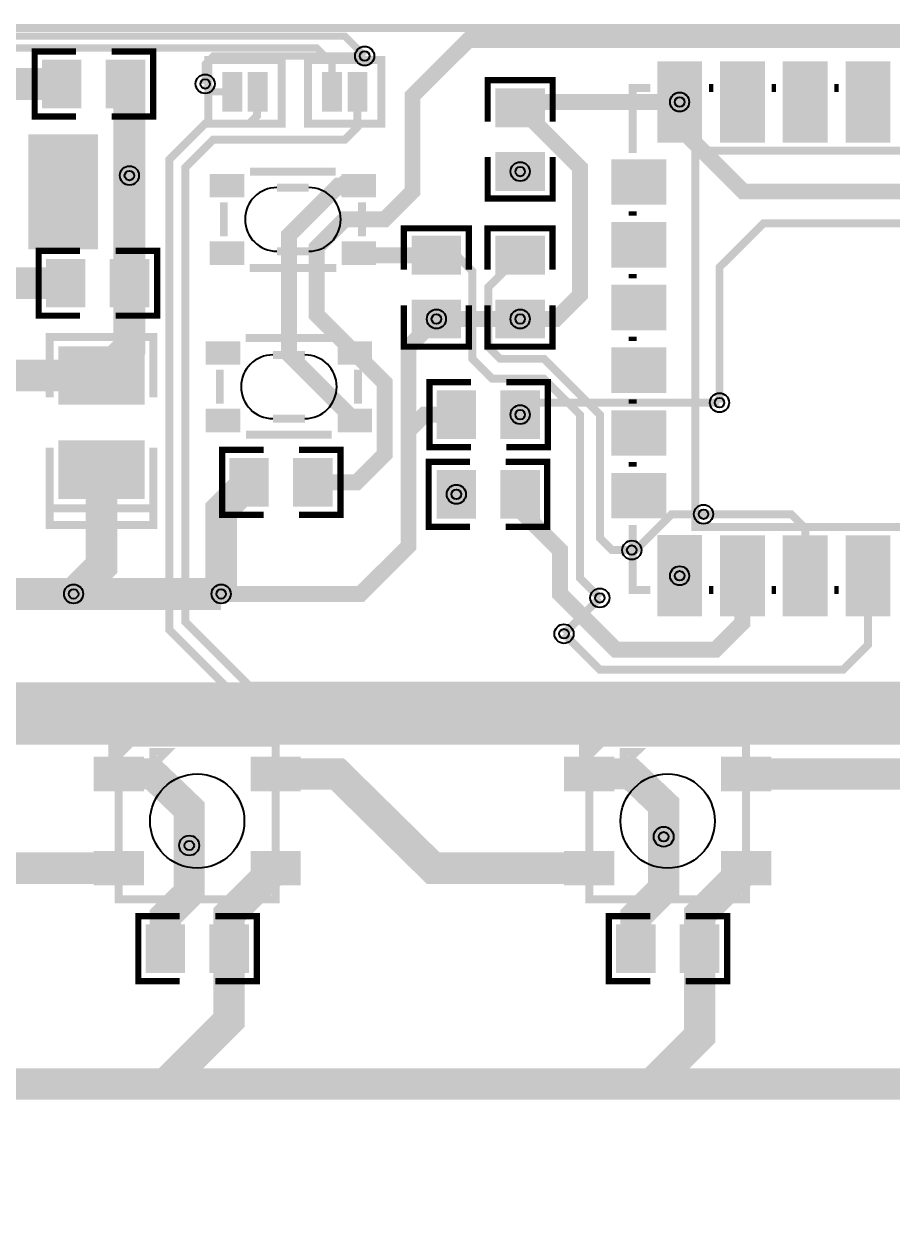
# Model space of a CAD drawing. Extents: x -5 to 8273, y -8273 to 5.
# Drawn here: x 5858 to 6946, y -1511 to 5 of the extents above; entities that cross this region are included whole.
import ezdxf

# ---------------------------------------------------------------- set-up
doc = ezdxf.new("R2010")
doc.units = 9
for name, color, linetype, true_color in [('BoardOutLine', 7, 'Continuous', 0xff00ff), ('BottomLayer', 7, 'Continuous', 0x0000ff), ('Hole', 7, 'Continuous', 0x222222), ('Multi-Layer', 7, 'Continuous', 0xc0c0c0), ('TopLayer', 7, 'Continuous', 0xff0000), ('TopPasteMaskLayer', 7, 'Continuous', 0x808080), ('TopSilkLayer', 7, 'Continuous', 0xffcc00), ('TopSolderMaskLayer', 7, 'Continuous', 0x800080)]:
    doc.layers.add(name, color=color, linetype=linetype, true_color=true_color)

msp = doc.modelspace()

# ---------------------------------------------------------------- hatches: boundary and pattern name
at = {"layer": 'TopLayer'}
for points in [[(5927.8, -98.5), (5882.2, -98.5), (5882.2, -41.5), (5927.8, -41.5)], [(6007.8, -98.5), (5962.2, -98.5), (5962.2, -41.5), (6007.8, -41.5)], [(6707.6, -43.5), (6707.6, -141.9), (6652.5, -141.9), (6652.5, -43.5)], [(6786.3, -43.5), (6786.3, -141.9), (6731.2, -141.9), (6731.2, -43.5)], [(6865.1, -43.5), (6865.1, -141.9), (6809.9, -141.9), (6809.9, -43.5)], [(6943.8, -43.5), (6943.8, -141.9), (6888.7, -141.9), (6888.7, -43.5)], [(6131.5, -105), (6106.5, -105), (6106.5, -55), (6131.5, -55)], [(6163.5, -105), (6138.5, -105), (6138.5, -55), (6163.5, -55)], [(6256.5, -105), (6231.5, -105), (6231.5, -55), (6256.5, -55)], [(6288.5, -105), (6263.5, -105), (6263.5, -55), (6288.5, -55)], [(6508.5, -77.2), (6508.5, -122.8), (6451.5, -122.8), (6451.5, -77.2)], [(5949.5, -136.5), (5949.5, -274.5), (5864.5, -274.5), (5864.5, -136.5)], [(6508.5, -157.2), (6508.5, -202.8), (6451.5, -202.8), (6451.5, -157.2)], [(6595.3, -165.6), (6662.3, -165.6), (6662.3, -220.7), (6595.3, -220.7)], [(6091.7, -183.9), (6133, -183.9), (6133, -211.5), (6091.7, -211.5)], [(6257, -211.5), (6257, -183.9), (6252.3, -187.7), (6252.3, -207.7)], [(6257, -183.9), (6298.3, -183.9), (6298.3, -211.5), (6257, -211.5)], [(6595.4, -244.3), (6662.3, -244.3), (6662.3, -299.4), (6595.4, -299.4)], [(6091.7, -268.5), (6133, -268.5), (6133, -296.1), (6091.7, -296.1)], [(6257, -268.5), (6298.3, -268.5), (6298.3, -296.1), (6257, -296.1)], [(6346.5, -307.8), (6346.5, -262.2), (6403.5, -262.2), (6403.5, -307.8)], [(6451.5, -307.8), (6451.5, -262.2), (6508.5, -262.2), (6508.5, -307.8)], [(5932.8, -348.5), (5887.2, -348.5), (5887.2, -291.5), (5932.8, -291.5)], [(6012.8, -348.5), (5967.2, -348.5), (5967.2, -291.5), (6012.8, -291.5)], [(6595.4, -322.9), (6662.3, -322.9), (6662.3, -378.1), (6595.4, -378.1)], [(6346.5, -387.8), (6346.5, -342.2), (6403.5, -342.2), (6403.5, -387.8)], [(6451.5, -387.8), (6451.5, -342.2), (6508.5, -342.2), (6508.5, -387.8)], [(6128, -421.5), (6086.7, -421.5), (6086.7, -393.9), (6128, -393.9)], [(6293.3, -421.5), (6252, -421.5), (6252, -393.9), (6293.3, -393.9)], [(5903.8, -471.3), (5903.8, -400.5), (6006.2, -400.5), (6006.2, -471.3)], [(6595.4, -401.7), (6662.3, -401.7), (6662.3, -456.8), (6595.4, -456.8)], [(6422.8, -513.5), (6377.2, -513.5), (6377.2, -456.5), (6422.8, -456.5)], [(6502.8, -513.5), (6457.2, -513.5), (6457.2, -456.5), (6502.8, -456.5)], [(6128, -506.1), (6086.7, -506.1), (6086.7, -478.5), (6128, -478.5)], [(6293.3, -506.1), (6252, -506.1), (6252, -478.5), (6293.3, -478.5)], [(6595.4, -480.4), (6662.3, -480.4), (6662.3, -535.5), (6595.4, -535.5)], [(5903.8, -589.5), (5903.8, -518.7), (6006.2, -518.7), (6006.2, -589.5)], [(6162.8, -598.5), (6117.2, -598.5), (6117.2, -541.5), (6162.8, -541.5)], [(6242.8, -598.5), (6197.2, -598.5), (6197.2, -541.5), (6242.8, -541.5)], [(6377.2, -556.5), (6422.8, -556.5), (6422.8, -613.5), (6377.2, -613.5)], [(6457.2, -556.5), (6502.8, -556.5), (6502.8, -613.5), (6457.2, -613.5)], [(6595.3, -559.2), (6662.3, -559.2), (6662.3, -614.3), (6595.3, -614.3)], [(6652.5, -736.4), (6652.5, -638), (6707.6, -638), (6707.6, -736.4)], [(6731.2, -736.5), (6731.2, -638), (6786.3, -638), (6786.3, -736.5)], [(6809.9, -736.5), (6809.9, -638.1), (6865.1, -638.1), (6865.1, -736.5)], [(6888.7, -736.5), (6888.7, -638.1), (6943.8, -638.1), (6943.8, -736.5)], [(6006.1, -955.6), (5947, -955.6), (5947, -916.3), (6006.1, -916.3)], [(6202.9, -955.6), (6143.9, -955.6), (6143.9, -916.3), (6202.9, -916.3)], [(6596.1, -955.6), (6537, -955.6), (6537, -916.3), (6596.1, -916.3)], [(6792.9, -955.6), (6733.9, -955.6), (6733.9, -916.3), (6792.9, -916.3)], [(6006.1, -1073.7), (5947, -1073.7), (5947, -1034.4), (6006.1, -1034.4)], [(6202.9, -1073.7), (6143.9, -1073.7), (6143.9, -1034.4), (6202.9, -1034.4)], [(6596.1, -1073.7), (6537, -1073.7), (6537, -1034.4), (6596.1, -1034.4)], [(6792.9, -1073.7), (6733.9, -1073.7), (6733.9, -1034.4), (6792.9, -1034.4)], [(6057.8, -1183.5), (6012.2, -1183.5), (6012.2, -1126.5), (6057.8, -1126.5)], [(6137.8, -1183.5), (6092.2, -1183.5), (6092.2, -1126.5), (6137.8, -1126.5)], [(6647.8, -1183.5), (6602.2, -1183.5), (6602.2, -1126.5), (6647.8, -1126.5)], [(6727.8, -1183.5), (6682.2, -1183.5), (6682.2, -1126.5), (6727.8, -1126.5)]]:
    msp.add_hatch(color=256, dxfattribs=at).paths.add_polyline_path(points)
at = {"layer": 'TopPasteMaskLayer'}
for points in [[(5927.8, -98.5), (5882.2, -98.5), (5882.2, -41.5), (5927.8, -41.5)], [(6007.8, -98.5), (5962.2, -98.5), (5962.2, -41.5), (6007.8, -41.5)], [(6707.6, -43.5), (6707.6, -141.9), (6652.5, -141.9), (6652.5, -43.5)], [(6786.3, -43.5), (6786.3, -141.9), (6731.2, -141.9), (6731.2, -43.5)], [(6865.1, -43.5), (6865.1, -141.9), (6809.9, -141.9), (6809.9, -43.5)], [(6943.8, -43.5), (6943.8, -141.9), (6888.7, -141.9), (6888.7, -43.5)], [(6508.5, -77.2), (6508.5, -122.8), (6451.5, -122.8), (6451.5, -77.2)], [(5949.5, -136.5), (5949.5, -274.5), (5864.5, -274.5), (5864.5, -136.5)], [(6508.5, -157.2), (6508.5, -202.8), (6451.5, -202.8), (6451.5, -157.2)], [(6595.3, -165.6), (6662.3, -165.6), (6662.3, -220.7), (6595.3, -220.7)], [(6091.7, -183.9), (6133, -183.9), (6133, -211.5), (6091.7, -211.5)], [(6257, -183.9), (6298.3, -183.9), (6298.3, -211.5), (6257, -211.5)], [(6595.4, -244.3), (6662.3, -244.3), (6662.3, -299.4), (6595.4, -299.4)], [(6091.7, -268.5), (6133, -268.5), (6133, -296.1), (6091.7, -296.1)], [(6257, -268.5), (6298.3, -268.5), (6298.3, -296.1), (6257, -296.1)], [(6346.5, -307.8), (6346.5, -262.2), (6403.5, -262.2), (6403.5, -307.8)], [(6451.5, -307.8), (6451.5, -262.2), (6508.5, -262.2), (6508.5, -307.8)], [(5932.8, -348.5), (5887.2, -348.5), (5887.2, -291.5), (5932.8, -291.5)], [(6012.8, -348.5), (5967.2, -348.5), (5967.2, -291.5), (6012.8, -291.5)], [(6595.4, -322.9), (6662.3, -322.9), (6662.3, -378.1), (6595.4, -378.1)], [(6346.5, -387.8), (6346.5, -342.2), (6403.5, -342.2), (6403.5, -387.8)], [(6451.5, -387.8), (6451.5, -342.2), (6508.5, -342.2), (6508.5, -387.8)], [(6128, -421.5), (6086.7, -421.5), (6086.7, -393.9), (6128, -393.9)], [(6293.3, -421.5), (6252, -421.5), (6252, -393.9), (6293.3, -393.9)], [(5903.8, -471.3), (5903.8, -400.5), (6006.2, -400.5), (6006.2, -471.3)], [(6595.4, -401.7), (6662.3, -401.7), (6662.3, -456.8), (6595.4, -456.8)], [(6422.8, -513.5), (6377.2, -513.5), (6377.2, -456.5), (6422.8, -456.5)], [(6502.8, -513.5), (6457.2, -513.5), (6457.2, -456.5), (6502.8, -456.5)], [(6128, -506.1), (6086.7, -506.1), (6086.7, -478.5), (6128, -478.5)], [(6293.3, -506.1), (6252, -506.1), (6252, -478.5), (6293.3, -478.5)], [(6595.4, -480.4), (6662.3, -480.4), (6662.3, -535.5), (6595.4, -535.5)], [(5903.8, -589.5), (5903.8, -518.7), (6006.2, -518.7), (6006.2, -589.5)], [(6162.8, -598.5), (6117.2, -598.5), (6117.2, -541.5), (6162.8, -541.5)], [(6242.8, -598.5), (6197.2, -598.5), (6197.2, -541.5), (6242.8, -541.5)], [(6377.2, -556.5), (6422.8, -556.5), (6422.8, -613.5), (6377.2, -613.5)], [(6457.2, -556.5), (6502.8, -556.5), (6502.8, -613.5), (6457.2, -613.5)], [(6595.3, -559.2), (6662.3, -559.2), (6662.3, -614.3), (6595.3, -614.3)], [(6652.5, -736.4), (6652.5, -638), (6707.6, -638), (6707.6, -736.4)], [(6731.2, -736.5), (6731.2, -638), (6786.3, -638), (6786.3, -736.5)], [(6809.9, -736.5), (6809.9, -638.1), (6865.1, -638.1), (6865.1, -736.5)], [(6888.7, -736.5), (6888.7, -638.1), (6943.8, -638.1), (6943.8, -736.5)], [(6006.1, -955.6), (5947, -955.6), (5947, -916.3), (6006.1, -916.3)], [(6202.9, -955.6), (6143.9, -955.6), (6143.9, -916.3), (6202.9, -916.3)], [(6596.1, -955.6), (6537, -955.6), (6537, -916.3), (6596.1, -916.3)], [(6792.9, -955.6), (6733.9, -955.6), (6733.9, -916.3), (6792.9, -916.3)], [(6006.1, -1073.7), (5947, -1073.7), (5947, -1034.4), (6006.1, -1034.4)], [(6202.9, -1073.7), (6143.9, -1073.7), (6143.9, -1034.4), (6202.9, -1034.4)], [(6596.1, -1073.7), (6537, -1073.7), (6537, -1034.4), (6596.1, -1034.4)], [(6792.9, -1073.7), (6733.9, -1073.7), (6733.9, -1034.4), (6792.9, -1034.4)], [(6057.8, -1183.5), (6012.2, -1183.5), (6012.2, -1126.5), (6057.8, -1126.5)], [(6137.8, -1183.5), (6092.2, -1183.5), (6092.2, -1126.5), (6137.8, -1126.5)], [(6647.8, -1183.5), (6602.2, -1183.5), (6602.2, -1126.5), (6647.8, -1126.5)], [(6727.8, -1183.5), (6682.2, -1183.5), (6682.2, -1126.5), (6727.8, -1126.5)]]:
    msp.add_hatch(color=256, dxfattribs=at).paths.add_polyline_path(points)
at = {"layer": 'TopSolderMaskLayer'}
for points in [[(5929.8, -100.5), (5880.2, -100.5), (5880.2, -39.5), (5929.8, -39.5)], [(6009.8, -100.5), (5960.2, -100.5), (5960.2, -39.5), (6009.8, -39.5)], [(6708.1, -41.7), (6708.1, -143.7), (6651.9, -143.7), (6651.9, -41.7)], [(6786.9, -41.7), (6786.9, -143.7), (6730.6, -143.7), (6730.6, -41.7)], [(6865.6, -41.7), (6865.6, -143.7), (6809.4, -143.7), (6809.4, -41.7)], [(6944.4, -41.7), (6944.4, -143.7), (6888.1, -143.7), (6888.1, -41.7)], [(6511, -75.6), (6511, -124.4), (6449, -124.4), (6449, -75.6)], [(5950.7, -133.3), (5950.7, -277.7), (5863.3, -277.7), (5863.3, -133.3)], [(6511, -155.6), (6511, -204.4), (6449, -204.4), (6449, -155.6)], [(6594.3, -164.6), (6663.3, -164.6), (6663.3, -221.7), (6594.3, -221.7)], [(6090.7, -182.9), (6134, -182.9), (6134, -212.5), (6090.7, -212.5)], [(6256, -182.9), (6299.4, -182.9), (6299.4, -212.5), (6256, -212.5)], [(6594.4, -243.3), (6663.3, -243.3), (6663.3, -300.4), (6594.4, -300.4)], [(6090.7, -267.5), (6134, -267.5), (6134, -297.1), (6090.7, -297.1)], [(6256, -267.5), (6299.4, -267.5), (6299.4, -297.1), (6256, -297.1)], [(6344, -309.4), (6344, -260.6), (6406, -260.6), (6406, -309.4)], [(6449, -309.4), (6449, -260.6), (6511, -260.6), (6511, -309.4)], [(5934.8, -350.5), (5885.2, -350.5), (5885.2, -289.5), (5934.8, -289.5)], [(6014.8, -350.5), (5965.2, -350.5), (5965.2, -289.5), (6014.8, -289.5)], [(6594.4, -321.9), (6663.3, -321.9), (6663.3, -379.1), (6594.4, -379.1)], [(6344, -389.4), (6344, -340.6), (6406, -340.6), (6406, -389.4)], [(6449, -389.4), (6449, -340.6), (6511, -340.6), (6511, -389.4)], [(6129, -422.5), (6085.6, -422.5), (6085.6, -392.9), (6129, -392.9)], [(6294.3, -422.5), (6251, -422.5), (6251, -392.9), (6294.3, -392.9)], [(5900.9, -472.7), (5900.9, -399.1), (6009.1, -399.1), (6009.1, -472.7)], [(6594.4, -400.7), (6663.3, -400.7), (6663.3, -457.8), (6594.4, -457.8)], [(6424.8, -515.5), (6375.2, -515.5), (6375.2, -454.5), (6424.8, -454.5)], [(6504.8, -515.5), (6455.2, -515.5), (6455.2, -454.5), (6504.8, -454.5)], [(6129, -507.1), (6085.6, -507.1), (6085.6, -477.5), (6129, -477.5)], [(6294.3, -507.1), (6251, -507.1), (6251, -477.5), (6294.3, -477.5)], [(6594.4, -479.4), (6663.3, -479.4), (6663.3, -536.5), (6594.4, -536.5)], [(5900.9, -590.9), (5900.9, -517.3), (6009.1, -517.3), (6009.1, -590.9)], [(6164.8, -600.5), (6115.2, -600.5), (6115.2, -539.5), (6164.8, -539.5)], [(6244.8, -600.5), (6195.2, -600.5), (6195.2, -539.5), (6244.8, -539.5)], [(6375.2, -554.5), (6424.8, -554.5), (6424.8, -615.5), (6375.2, -615.5)], [(6455.2, -554.5), (6504.8, -554.5), (6504.8, -615.5), (6455.2, -615.5)], [(6594.3, -558.2), (6663.3, -558.2), (6663.3, -615.3), (6594.3, -615.3)], [(6651.9, -738.2), (6651.9, -636.2), (6708.1, -636.2), (6708.1, -738.2)], [(6730.6, -738.3), (6730.6, -636.3), (6786.9, -636.3), (6786.9, -738.3)], [(6809.4, -738.3), (6809.4, -636.3), (6865.6, -636.3), (6865.6, -738.3)], [(6888.1, -738.3), (6888.1, -636.3), (6944.4, -636.3), (6944.4, -738.3)], [(6008.1, -957.6), (5945, -957.6), (5945, -914.3), (6008.1, -914.3)], [(6204.9, -957.6), (6141.9, -957.6), (6141.9, -914.3), (6204.9, -914.3)], [(6598.1, -957.6), (6535, -957.6), (6535, -914.3), (6598.1, -914.3)], [(6794.9, -957.6), (6731.9, -957.6), (6731.9, -914.3), (6794.9, -914.3)], [(6008.1, -1075.7), (5945, -1075.7), (5945, -1032.4), (6008.1, -1032.4)], [(6204.9, -1075.7), (6141.9, -1075.7), (6141.9, -1032.4), (6204.9, -1032.4)], [(6598.1, -1075.7), (6535, -1075.7), (6535, -1032.4), (6598.1, -1032.4)], [(6794.9, -1075.7), (6731.9, -1075.7), (6731.9, -1032.4), (6794.9, -1032.4)], [(6059.8, -1185.5), (6010.2, -1185.5), (6010.2, -1124.5), (6059.8, -1124.5)], [(6139.8, -1185.5), (6090.2, -1185.5), (6090.2, -1124.5), (6139.8, -1124.5)], [(6649.8, -1185.5), (6600.2, -1185.5), (6600.2, -1124.5), (6649.8, -1124.5)], [(6729.8, -1185.5), (6680.2, -1185.5), (6680.2, -1124.5), (6729.8, -1124.5)]]:
    msp.add_hatch(color=256, dxfattribs=at).paths.add_polyline_path(points)

# ---------------------------------------------------------------- linework, layer by layer
at = {"layer": 'BoardOutLine', "const_width": 10}
msp.add_lwpolyline([(0, 0), (8267.7, 0), (8267.7, -8267.7), (0, -8267.7), (0, 0)], close=True, dxfattribs=at)
at = {"layer": 'BottomLayer'}
for points, const_width in [([(6285, -35), (6095, -35), (6085, -45), (6085, -70)], 9), ([(6375, -365), (6480, -365)], 20), ([(6480, -485), (6495, -470), (6730, -470)], 10), ([(6620, -655), (6625, -655), (6670, -610), (6710, -610)], 10), ([(5920, -710), (6105, -710)], 40), ([(6580, -715), (6535, -760)], 10), ([(5495, -860), (7640, -860)], 78)]:
    msp.add_lwpolyline(points, dxfattribs=dict(at, const_width=const_width))
at = {"layer": 'Hole'}
for centre in [(6285, -35), (6085, -70), (6680, -92.7), (5990, -185), (6480, -180), (6375, -365), (6480, -365), (6730, -470), (6480, -485), (6400, -585), (6710, -610), (6620, -655), (6680, -687.2), (5920, -710), (6105, -710), (6580, -715), (6535, -760), (6660, -1014.7), (6065, -1025.7)]:
    msp.add_circle(centre, 6, dxfattribs=at)
at = {"layer": 'Multi-Layer'}
for centre, radius in [((6285, -35), 12), ((6085, -70), 12), ((6680, -92.7), 12), ((5990, -185), 12), ((6480, -180), 12), ((6375, -365), 12), ((6480, -365), 12), ((6730, -470), 12), ((6480, -485), 12), ((6400, -585), 12), ((6710, -610), 12), ((6620, -655), 12), ((6680, -687.2), 12), ((5920, -710), 12), ((6105, -710), 12), ((6580, -715), 12), ((6535, -760), 12), ((6065, -1025.7), 12.5), ((6660, -1014.7), 12.5)]:
    msp.add_circle(centre, radius, dxfattribs=at)
at = {"layer": 'TopLayer'}
for points, const_width in [([(4385.9, -185.2), (4385.9, -135.9), (4365, -115), (4365, -35), (4390, -10), (6260, -10), (6285, -35)], 9), ([(6995, -92.7), (6995, -50), (6960, -15), (6415, -15), (6345, -85), (6345, -205), (6310, -240), (6260, -240), (6225, -275), (6225, -360), (6272.7, -407.7)], 20), ([(4401.6, -185.2), (4401.6, -126.6), (4380, -105), (4380, -45), (4400, -25), (6225, -25), (6244, -44), (6244, -80)], 9), ([(5815, -70), (5815, -70), (5905, -70)], 40), ([(5985, -70), (5990, -70), (5990, -185)], 40), ([(7231.2, -687.3), (7231.2, -748.8), (7135, -845), (6130, -845), (6040, -755), (6040, -165), (6085, -120), (6140, -120), (6150, -110), (6150, -81), (6151, -80)], 10), ([(6276, -80), (6276, -124), (6260, -140), (6095, -140), (6060, -175), (6060, -745), (6140, -825), (7100, -825), (7152.5, -772.5), (7152.5, -687.3)], 10), ([(6085, -70), (6095, -80), (6119, -80)], 9), ([(6480, -100), (6487.3, -92.7), (6680, -92.7)], 20), ([(6480, -365), (6525, -365), (6555, -335), (6555, -175), (6480, -100)], 20), ([(7660, -166.3), (7423.7, -166.3), (7385, -205), (6760, -205), (6680, -125), (6680, -92.7)], 20), ([(5990, -185), (5990, -320)], 40), ([(6277.7, -197.7), (6252.3, -197.7), (6190, -260), (6190, -409.6), (6272.7, -492.3)], 20), ([(6730, -470), (6730, -300), (6785, -245), (7070, -245)], 10), ([(6277.7, -282.3), (6280.4, -285), (6375, -285)], 20), ([(5910, -320), (5765, -320), (5739.5, -295.5), (5663, -295.5)], 40), ([(6375, -285), (6400, -285), (6420, -305), (6420, -415), (6445, -440), (6510, -440), (6555, -485), (6555, -690), (6580, -715)], 10), ([(6480, -285), (6440, -325), (6440, -400), (6455, -415), (6510, -415), (6580, -485), (6580, -640), (6595, -655), (6620, -655)], 10), ([(5955, -435.9), (5990, -400.9), (5990, -320)], 40), ([(6340, -505), (6340, -400), (6375, -365)], 20), ([(6220, -570), (6275, -570), (6310, -535), (6310, -445), (6272.7, -407.7)], 20), ([(5784.1, -430), (5790, -435.9), (5955, -435.9)], 40), ([(6105, -710), (6280, -710), (6340, -650), (6340, -505), (6360, -485), (6400, -485)], 20), ([(5920, -710), (5920, -710), (5955, -675), (5955, -554.1)], 40), ([(6105, -710), (6105, -605), (6140, -570)], 40), ([(6480, -585), (6480, -605), (6530, -655), (6530, -710), (6600, -780), (6725, -780), (6758.8, -746.2), (6758.8, -687.3)], 20), ([(5595, -600), (5595, -670), (5635, -710), (5920, -710)], 40), ([(6837.5, -687.3), (6837.5, -627.5), (6820, -610), (6710, -610)], 10), ([(6916.2, -687.3), (6916.2, -773.8), (6885, -805), (6580, -805), (6535, -760)], 10), ([(5493.4, -930.9), (5616, -930.9), (5739.1, -1054.1), (5976.6, -1054.1)], 39.4), ([(6065, -1025.7), (6065, -980), (6019, -935.9), (5976.6, -935.9)], 39), ([(6173.4, -936), (6251, -936), (6370.9, -1054.1), (6566.6, -1054.1)], 39.4), ([(6660, -1014.7), (6660, -975), (6619, -935.9), (6566.6, -935.9)], 39), ([(6763.4, -936), (7001, -936), (7119.1, -1054.1), (7201.6, -1054.1)], 39.4), ([(6625, -1155), (6625, -1115), (6660, -1080), (6660, -1014.7)], 39), ([(6035, -1155), (6035, -1115), (6065, -1085), (6065, -1025.7)], 39), ([(6115, -1155), (6115, -1112.5), (6173.4, -1054.1)], 39.4), ([(6705, -1155), (6705, -1112.5), (6763.4, -1054.1)], 39.4), ([(5494, -1325), (6035, -1325), (6115, -1245), (6115, -1155)], 39.4), ([(6035, -1325), (6645, -1325), (6705, -1265), (6705, -1155)], 39.4), ([(6645, -1325), (7300, -1325), (7335, -1290), (7335, -1165)], 39.4)]:
    msp.add_lwpolyline(points, dxfattribs=dict(at, const_width=const_width))
at = {"layer": 'TopSilkLayer'}
for points, const_width in [([(5923.2, -29.3), (5871.2, -29.3), (5871.2, -110.8), (5923.2, -110.8)], 7.87), ([(5967.7, -29.3), (6019.7, -29.3), (6019.7, -110.8), (5967.7, -110.8)], 7.87), ([(6439.3, -117.3), (6439.3, -65.3), (6520.8, -65.3), (6520.8, -117.3)], 7.87), ([(6621.1, -156.5), (6621.1, -75), (6643.4, -75)], 10), ([(6716.7, -75), (6722.1, -75)], 10), ([(6795.4, -75), (6800.8, -75)], 10), ([(6874.2, -75), (6879.6, -75)], 10), ([(6439.3, -161.8), (6439.3, -213.8), (6520.8, -213.8), (6520.8, -161.8)], 7.87), ([(6248.8, -180), (6141.2, -180)], 10), ([(6175, -200), (6215, -200)], 10), ([(6108.4, -218.6), (6108.4, -261.4)], 10), ([(6281.6, -218.6), (6281.6, -261.4)], 10), ([(6621.1, -235.2), (6621.1, -229.8)], 10), ([(6415.7, -303.2), (6415.7, -251.2), (6334.2, -251.2), (6334.2, -303.2)], 7.87), ([(6520.7, -303.2), (6520.7, -251.2), (6439.2, -251.2), (6439.2, -303.2)], 7.87), ([(5928.2, -279.3), (5876.2, -279.3), (5876.2, -360.8), (5928.2, -360.8)], 7.87), ([(5972.7, -279.3), (6024.7, -279.3), (6024.7, -360.8), (5972.7, -360.8)], 7.87), ([(6175, -280), (6215, -280)], 10), ([(6140.6, -301), (6249.4, -301)], 10), ([(6621.1, -313.8), (6621.1, -308.5)], 10), ([(6415.7, -347.7), (6415.7, -399.7), (6334.2, -399.7), (6334.2, -347.7)], 7.87), ([(6520.7, -347.7), (6520.7, -399.7), (6439.2, -399.7), (6439.2, -347.7)], 7.87), ([(5890, -463.5), (5890, -387.6), (6020, -387.6), (6020, -463.5)], 10), ([(6244.4, -389), (6135.6, -389)], 10), ([(6621.1, -392.6), (6621.1, -387.2)], 10), ([(6210, -410), (6170, -410)], 10), ([(6103.4, -471.4), (6103.4, -428.6)], 10), ([(6276.6, -471.4), (6276.6, -428.6)], 10), ([(6418.2, -444.3), (6366.2, -444.3), (6366.2, -525.8), (6418.2, -525.8)], 7.87), ([(6462.7, -444.3), (6514.7, -444.3), (6514.7, -525.8), (6462.7, -525.8)], 7.87), ([(6621.1, -471.3), (6621.1, -465.9)], 10), ([(6210, -490), (6170, -490)], 10), ([(6136.2, -510), (6243.8, -510)], 10), ([(6020, -526.5), (6020, -602.4), (5890, -602.4), (5890, -623.4), (6020, -623.4), (6020, -602.4)], 10), ([(5890, -526.5), (5890, -602.4)], 10), ([(6158.2, -529.3), (6106.2, -529.3), (6106.2, -610.8), (6158.2, -610.8)], 7.87), ([(6202.7, -529.3), (6254.7, -529.3), (6254.7, -610.8), (6202.7, -610.8)], 7.87), ([(6417.3, -625.7), (6365.3, -625.7), (6365.3, -544.2), (6417.3, -544.2)], 7.87), ([(6461.8, -625.7), (6513.8, -625.7), (6513.8, -544.2), (6461.8, -544.2)], 7.87), ([(6621.1, -550.1), (6621.1, -544.6)], 10), ([(6643.4, -704.9), (6621.1, -704.9), (6621.1, -623.4)], 10), ([(6722.1, -704.9), (6716.7, -704.9)], 10), ([(6800.8, -704.9), (6795.4, -704.9)], 10), ([(6879.6, -704.9), (6874.2, -704.9)], 10), ([(6053.2, -1114.3), (6001.2, -1114.3), (6001.2, -1195.8), (6053.2, -1195.8)], 7.87), ([(6097.7, -1114.3), (6149.7, -1114.3), (6149.7, -1195.8), (6097.7, -1195.8)], 7.87), ([(6643.2, -1114.3), (6591.2, -1114.3), (6591.2, -1195.8), (6643.2, -1195.8)], 7.87), ([(6687.7, -1114.3), (6739.7, -1114.3), (6739.7, -1195.8), (6687.7, -1195.8)], 7.87)]:
    msp.add_lwpolyline(points, dxfattribs=dict(at, const_width=const_width))
at = {"layer": 'TopSilkLayer', "const_width": 10}
for points in [[(6181, -120), (6089, -120), (6089, -40), (6181, -40), (6181, -120)], [(6306, -120), (6214, -120), (6214, -40), (6306, -40), (6306, -120)], [(7211.5, -153.7), (6699.7, -153.7), (6699.7, -626.2), (7211.5, -626.2), (7211.5, -153.7)], [(5968.7, -920.2), (5968.7, -890.7), (5998.3, -890.7), (5968.7, -920.2)], [(6173.4, -1093.4), (5976.6, -1093.4), (5976.6, -896.6), (6173.4, -896.6), (6173.4, -1093.4)], [(6558.7, -920.2), (6558.7, -890.7), (6588.3, -890.7), (6558.7, -920.2)], [(6763.4, -1093.4), (6566.6, -1093.4), (6566.6, -896.6), (6763.4, -896.6), (6763.4, -1093.4)], [(6019.9, -924.1), (6019.9, -908.4), (6035.7, -908.4), (6019.9, -924.1)], [(6609.9, -924.1), (6609.9, -908.4), (6625.7, -908.4), (6609.9, -924.1)]]:
    msp.add_lwpolyline(points, close=True, dxfattribs=at)
at = {"layer": 'TopSilkLayer'}
for centre in [(6075, -995), (6665, -995)]:
    msp.add_circle(centre, 59.1, dxfattribs=at)
for centre, start, end in [((6175, -240), 90, 270), ((6215, -240), 270, 90), ((6170, -450), 90, 270), ((6210, -450), 270, 90)]:
    msp.add_arc(centre, 40, start, end, dxfattribs=at)

doc.saveas('drawing.dxf')
